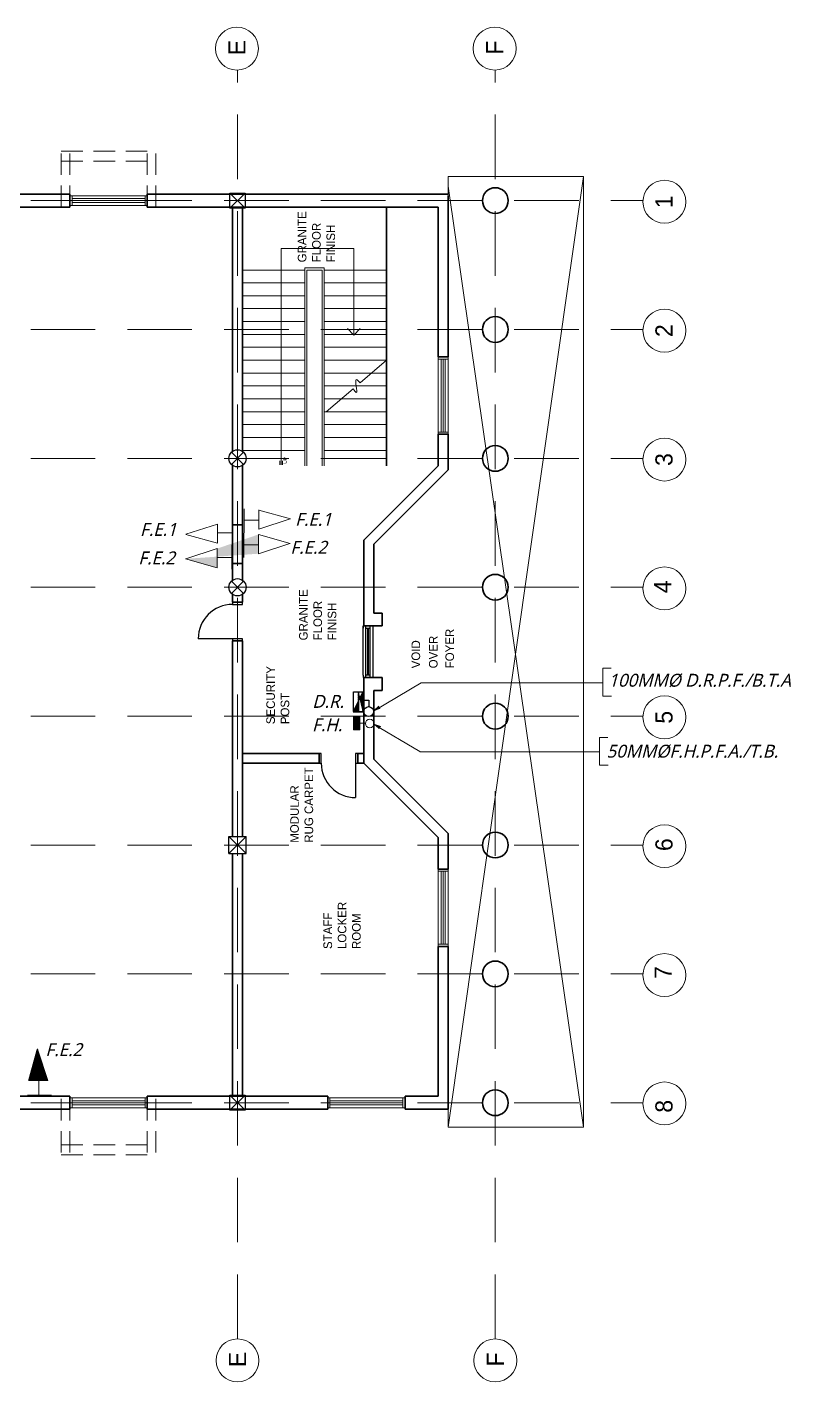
# Model space of a CAD drawing. Header units: millimetres. Extents: x -599088 to 175795, y -639251 to 31.
# Drawn here: x -271529 to -253754, y -127545 to -96008 of the extents above; entities that cross this region are included whole.
import ezdxf
from ezdxf.enums import TextEntityAlignment as Align

# ---------------------------------------------------------------- set-up
doc = ezdxf.new("R2010")
doc.units = ezdxf.units.MM
doc.header["$LTSCALE"] = 2
doc.header["$MEASUREMENT"] = 0
doc.linetypes.add('DASHED2', pattern=[0.375, 0.25, -0.125])
doc.layers.get('0').update_dxf_attribs({"lineweight": 5})
doc.layers.add('DOORS', color=8, linetype='Continuous')
for name, color, linetype, lineweight in [('GRID', 8, 'Continuous', 5), ('gridlines', 8, 'DASHED2', 5), ('Handrails', 8, 'Continuous', 5), ('Hatch', 8, 'Continuous', 5), ('LAYER1', 8, 'Continuous', 5), ('Layer2', 8, 'Continuous', 25), ('Layer4', 8, 'Continuous', 5), ('text', 8, 'Continuous', 5), ('TEXT3', 8, 'Continuous', 5), ('WALLS', 8, 'Continuous', 35), ('WIN-DOOR', 8, 'Continuous', 13), ('win_doors', 8, 'Continuous', 13), ('WINDOWS_DOORS', 8, 'Continuous', 5)]:
    doc.layers.add(name, color=color, linetype=linetype, lineweight=lineweight)
doc.styles.add('LUCY', font='')
doc.styles.add('STYLUS', font='stylu.ttf')
doc.styles.get('LUCY').set_extended_font_data('Lucida Sans', italic=True)
pattern_1 = [(45, (0, 0), (-0.08838834765, 0.08838834765), [])]

# ---------------------------------------------------------------- blocks, each defined once
blk = doc.blocks.new('Grid no')
at = {"layer": 'GRID'}
blk.add_circle((0, 500), 500, dxfattribs=at)
blk.add_attdef('GRNO', text='', height=400, dxfattribs=at).set_placement((0, 500), align=Align.MIDDLE_CENTER)
blk = doc.blocks.new('W1800')
at = {"layer": 'WIN-DOOR'}
for points in [[(0, 0), (230, 0), (230, -50), (0, -50)], [(0, -1800), (230, -1800), (230, -1750), (0, -1750)]]:
    blk.add_lwpolyline(points, close=True, dxfattribs=at)
at = {"layer": 'WINDOWS_DOORS'}
for p, q in [((0, -1800), (0, 0)), ((0, 0), (230, 0)), ((230, 0), (230, -1800)), ((69, -1750), (69, -50)), ((114, -50), (114, -1750)), ((161, -1750), (161, -50)), ((230, -1800), (0, -1800))]:
    blk.add_line(p, q, dxfattribs=at)
blk = doc.blocks.new('w1200')
for p, q in [((50, 230), (0, 230)), ((0, 165), (1200, 165)), ((0, 65), (1200, 65)), ((0, 0), (50, 0)), ((50, 230), (1200, 230)), ((50, 65), (50, 165)), ((50, 125), (1150, 125)), ((50, 105), (1150, 105)), ((50, 0), (1200, 0)), ((1200, 230), (1150, 230)), ((1150, 165), (1150, 65)), ((1150, 0), (1200, 0))]:
    blk.add_line(p, q)
blk = doc.blocks.new('d900l')
at = {"linetype": 'ByBlock'}
blk.add_line((50, 230), (50, 1030), dxfattribs=at)
for points in [[(0, 0), (50, 0), (50, 230), (0, 230)], [(850, 0), (900, 0), (900, 230), (850, 230)]]:
    blk.add_lwpolyline(points, close=True, dxfattribs=at)
blk.add_arc((50, 230), 800, 0, 90, dxfattribs=at)

msp = doc.modelspace()

# ---------------------------------------------------------------- hatches: boundary and pattern name
at = {"layer": 'TEXT3'}
h = msp.add_hatch(dxfattribs=at)
h.set_pattern_fill('ANSI31', color=4, style=0)
h.set_pattern_definition(pattern_1)
edge = h.paths.add_edge_path()
edge.add_line((-267839, -108386), (-267105, -108147))
edge.add_line((-267846, -108387), (-267105, -108591))
edge.add_line((-267105, -108595), (-267105, -108146))
edge.add_line((-266147, -107819), (-266147, -108267))
edge.add_line((-265406, -108026), (-266147, -107822))
edge.add_line((-265413, -108027), (-266147, -108266))
at = {"layer": 'TEXT3', "lineweight": 25}
h = msp.add_hatch(dxfattribs=at)
h.set_pattern_fill('ANSI31', color=4, style=0)
h.set_pattern_definition(pattern_1)
edge = h.paths.add_edge_path()
edge.add_line((-263937, -111480), (-263711, -111480))
edge.add_line((-263939, -111943), (-263712, -111943))
edge.add_line((-263820, -111480), (-263820, -111941))
edge.add_line((-263711, -111941), (-263711, -111480))
at = {"layer": 'TEXT3'}
h = msp.add_hatch(dxfattribs=at)
h.set_pattern_fill('ANSI31', color=4, style=0)
h.set_pattern_definition([(45, (0, -663.46871), (-0.08838834765, 0.08838834765), [])])
h.paths.add_polyline_path([(-263787, -112363), (-263935, -112363), (-263935, -112048), (-263787, -112048)])
h = msp.add_hatch(dxfattribs=at)
h.set_pattern_fill('ANSI31', color=4, style=0)
h.set_pattern_definition(pattern_1)
edge = h.paths.add_edge_path()
edge.add_line((-271289, -119791), (-271493, -120532))
edge.add_line((-271497, -120532), (-271048, -120532))
edge.add_line((-271288, -119798), (-271049, -120532))

# ---------------------------------------------------------------- linework, layer by layer
at = {"layer": 'DOORS', "color": 1}
for p, q in [((-263468, -111930), (-263341, -111816)), ((-263468, -112235), (-263307, -112292))]:
    msp.add_line(p, q, dxfattribs=at)
for points in [[(-263468, -111930), (-263341, -111816), (-263305, -111873)], [(-263468, -112235), (-263307, -112292), (-263339, -112350)]]:
    msp.add_solid(points, dxfattribs=at)
at = {"layer": 'gridlines', "ltscale": 3000}
for p, q in [((-266633, -126545), (-266633, -97008)), ((-260633, -126545), (-260633, -97008)), ((-293942, -100047), (-257196, -100047)), ((-293942, -103047), (-257196, -103047)), ((-293942, -106047), (-257196, -106047)), ((-293942, -109047), (-257196, -109047)), ((-293942, -112047), (-257196, -112047)), ((-293942, -115047), (-257196, -115047)), ((-293942, -118047), (-257196, -118047)), ((-293942, -121047), (-257196, -121047))]:
    msp.add_line(p, q, dxfattribs=at)
at = {"layer": 'Handrails'}
for p, q in [((-265068, -106222), (-265068, -101612)), ((-265068, -101612), (-264613, -101612)), ((-265018, -106222), (-265018, -101662)), ((-265018, -101662), (-264663, -101662)), ((-264663, -106222), (-264663, -101662)), ((-264613, -103462), (-264613, -101612)), ((-264613, -106222), (-264613, -103462)), ((-263779, -104286), (-263163, -103762)), ((-264573, -104962), (-263943, -104426))]:
    msp.add_line(p, q, dxfattribs=at)
msp.add_spline([(-263943, -104426), (-263868, -104514), (-263868, -104211), (-263779, -104286)], degree=3, dxfattribs=at)
at = {"layer": 'Hatch'}
for p, q in [((-263926, -101165), (-265616, -101165)), ((-265616, -106194), (-265616, -101165)), ((-263926, -103176), (-263926, -101165)), ((-263924, -103176), (-264074, -103026)), ((-263928, -103176), (-263778, -103026)), ((-265646, -106194), (-265646, -106104)), ((-265586, -106194), (-265586, -106104))]:
    msp.add_line(p, q, dxfattribs=at)
at = {"layer": 'LAYER1'}
for p, q in [((-261733, -99482), (-258583, -99482)), ((-261733, -99932), (-261733, -99482)), ((-261733, -121612), (-258583, -99482)), ((-258583, -121612), (-258583, -99482)), ((-266808, -99872), (-266458, -100222)), ((-266458, -99872), (-266808, -100222)), ((-258583, -121612), (-261733, -99707)), ((-266518, -101662), (-265068, -101662)), ((-264613, -101662), (-263163, -101662)), ((-266518, -101962), (-265068, -101962)), ((-264613, -101962), (-263163, -101962)), ((-266518, -102262), (-265068, -102262)), ((-264613, -102262), (-263163, -102262)), ((-266518, -102562), (-265068, -102562)), ((-264613, -102562), (-263163, -102562)), ((-266518, -102862), (-265068, -102862)), ((-264613, -102862), (-263163, -102862)), ((-266518, -103162), (-265068, -103162)), ((-264613, -103162), (-263163, -103162)), ((-266518, -103462), (-265068, -103462)), ((-264613, -103462), (-263163, -103462)), ((-266518, -103762), (-265068, -103762)), ((-266518, -104062), (-265068, -104062)), ((-264613, -103762), (-263163, -103762)), ((-264613, -104062), (-263516, -104062)), ((-263516, -104062), (-263163, -104062)), ((-266518, -104362), (-265068, -104362)), ((-264613, -104362), (-263872, -104362)), ((-263872, -104362), (-263163, -104362)), ((-266518, -104662), (-265068, -104662)), ((-264613, -104662), (-264221, -104662)), ((-264221, -104662), (-263163, -104662)), ((-266518, -104962), (-265068, -104962)), ((-264613, -104962), (-263163, -104962)), ((-266518, -105262), (-265068, -105262)), ((-264613, -105262), (-263163, -105262)), ((-266518, -105562), (-265068, -105562)), ((-264613, -105562), (-263163, -105562)), ((-266774, -105906), (-266492, -106189)), ((-266492, -105906), (-266774, -106189)), ((-266518, -105862), (-265068, -105862)), ((-264613, -105862), (-263163, -105862)), ((-266774, -108906), (-266492, -109189)), ((-266492, -108906), (-266774, -109189)), ((-266833, -114847), (-266433, -115247)), ((-266833, -115247), (-266433, -114847)), ((-266808, -120872), (-266458, -121222)), ((-266458, -120872), (-266808, -121222)), ((-261733, -121612), (-261733, -121162)), ((-261733, -121612), (-258583, -121612))]:
    msp.add_line(p, q, dxfattribs=at)
at = {"layer": 'Layer2'}
for p, q in [((-266833, -114847), (-266433, -114847)), ((-266833, -115247), (-266833, -114847)), ((-266433, -115247), (-266433, -114847)), ((-266833, -115247), (-266433, -115247))]:
    msp.add_line(p, q, dxfattribs=at)
for points in [[(-266458, -99872), (-266458, -100222), (-266808, -100222), (-266808, -99872)], [(-266458, -120872), (-266458, -121222), (-266808, -121222), (-266808, -120872)]]:
    msp.add_lwpolyline(points, close=True, dxfattribs=at)
for centre in [(-266633, -106047), (-266633, -109047)]:
    msp.add_circle(centre, 200, dxfattribs=at)
at = {"layer": 'Layer4', "linetype": 'DASHED2', "ltscale": 1000}
for p, q in [((-270733, -98897), (-268533, -98897)), ((-270733, -100197), (-270733, -98897)), ((-270533, -100197), (-270533, -98897)), ((-268733, -100197), (-268733, -98897)), ((-268533, -100197), (-268533, -98897)), ((-270733, -99127), (-268533, -99127)), ((-270733, -120957), (-270733, -122257)), ((-270533, -120957), (-270533, -122257)), ((-268733, -120957), (-268733, -122257)), ((-268533, -120957), (-268533, -122257)), ((-270733, -122027), (-268533, -122027)), ((-270733, -122257), (-268533, -122257))]:
    msp.add_line(p, q, dxfattribs=at)
at = {"layer": 'TEXT3', "color": 4}
for p, q in [((-266481, -107220), (-266481, -107780)), ((-266757, -108051), (-266757, -107491)), ((-266481, -107488), (-266140, -107488)), ((-266140, -107247), (-266140, -107696)), ((-265399, -107455), (-266140, -107251)), ((-265406, -107456), (-266140, -107695)), ((-267839, -107816), (-267098, -108020)), ((-267832, -107815), (-267098, -107576)), ((-267098, -108023), (-267098, -107575)), ((-266757, -107783), (-267098, -107783)), ((-266488, -107791), (-266488, -108351)), ((-266147, -107819), (-266147, -108267)), ((-265406, -108026), (-266147, -107822)), ((-267839, -108386), (-267105, -108147)), ((-267105, -108595), (-267105, -108146)), ((-266764, -108622), (-266764, -108062)), ((-266488, -108059), (-266147, -108059)), ((-265413, -108027), (-266147, -108266)), ((-267846, -108387), (-267105, -108591)), ((-266764, -108354), (-267105, -108354)), ((-263935, -112363), (-263935, -112048)), ((-263787, -112048), (-263935, -112048)), ((-263787, -112363), (-263787, -112048)), ((-263657, -112212), (-263787, -112212)), ((-263787, -112363), (-263935, -112363)), ((-271289, -119791), (-271493, -120532)), ((-271288, -119798), (-271049, -120532)), ((-271497, -120532), (-271048, -120532)), ((-271256, -120873), (-271256, -120532)), ((-271524, -120873), (-270964, -120873))]:
    msp.add_line(p, q, dxfattribs=at)
at = {"layer": 'TEXT3', "color": 1}
for p, q in [((-257936, -110933), (-258128, -110933)), ((-258128, -110933), (-258128, -111581)), ((-263468, -111930), (-262359, -111275)), ((-262344, -111270), (-258128, -111270)), ((-258128, -111581), (-257926, -111581)), ((-263468, -112235), (-262388, -112874)), ((-258017, -112541), (-258209, -112541)), ((-258209, -112541), (-258209, -113188)), ((-262372, -112878), (-258209, -112878)), ((-258209, -113188), (-258008, -113188))]:
    msp.add_line(p, q, dxfattribs=at)
at = {"layer": 'TEXT3', "color": 4, "lineweight": 25}
for p, q in [((-263711, -111677), (-263578, -111677)), ((-263578, -111677), (-263578, -111819))]:
    msp.add_line(p, q, dxfattribs=at)
at = {"layer": 'TEXT3', "color": 4}
msp.add_circle((-263557, -112217), 100, dxfattribs=at)
at = {"layer": 'TEXT3', "color": 1}
for centre, start, end in [((-262344, -111300), 90, 120.5881), ((-262372, -112848), 239.4119, 270)]:
    msp.add_arc(centre, 30, start, end, dxfattribs=at)
at = {"layer": 'WALLS'}
for p, q in [((-274733, -99897), (-270533, -99897)), ((-270533, -100197), (-270533, -99897)), ((-268733, -100197), (-268733, -99897)), ((-268733, -99897), (-261733, -99897)), ((-261733, -103687), (-261733, -99932)), ((-274733, -100197), (-270533, -100197)), ((-268733, -100197), (-261963, -100197)), ((-266748, -105884), (-266748, -100222)), ((-266518, -105884), (-266518, -100222)), ((-266518, -105884), (-266518, -100222)), ((-263163, -106222), (-263163, -100197)), ((-261963, -103687), (-261963, -100197)), ((-261963, -103687), (-261733, -103687)), ((-261963, -106222), (-261963, -105487)), ((-261963, -105487), (-261733, -105487)), ((-261733, -106317), (-261733, -105487)), ((-266748, -108884), (-266748, -106211)), ((-266518, -106222), (-266518, -106211)), ((-266518, -108884), (-266518, -106211)), ((-263693, -107952), (-261963, -106222)), ((-263463, -108047), (-261733, -106317)), ((-266748, -107162), (-266748, -107597)), ((-266518, -107162), (-266518, -106932)), ((-266518, -107162), (-266518, -107597)), ((-266748, -107597), (-266518, -107597)), ((-263693, -109947), (-263693, -107952)), ((-263463, -109647), (-263463, -108047)), ((-266748, -108497), (-266518, -108497)), ((-266748, -108497), (-266748, -108884)), ((-266518, -108497), (-266518, -108884)), ((-266748, -109397), (-266748, -109211)), ((-266518, -109397), (-266748, -109397)), ((-266518, -109397), (-266518, -109211)), ((-263463, -109647), (-263263, -109647)), ((-263263, -109947), (-263263, -109647)), ((-263693, -109947), (-263263, -109947)), ((-266518, -110297), (-266748, -110297)), ((-266748, -114847), (-266748, -110297)), ((-266518, -114847), (-266518, -110297)), ((-263693, -111147), (-263263, -111147)), ((-263693, -113143), (-263693, -111147)), ((-263263, -111447), (-263263, -111147)), ((-263463, -113047), (-263463, -111447)), ((-263463, -111447), (-263263, -111447)), ((-266518, -112913), (-264733, -112913)), ((-266518, -113143), (-264733, -113143)), ((-264733, -112913), (-264733, -113143)), ((-263833, -112913), (-263833, -113143)), ((-263833, -112913), (-263693, -112913)), ((-263693, -113143), (-263833, -113143)), ((-263833, -113143), (-263693, -113143)), ((-263693, -113143), (-261963, -114873)), ((-263463, -113047), (-261733, -114777)), ((-261733, -115607), (-261733, -114777)), ((-261963, -115607), (-261963, -114873)), ((-266748, -120872), (-266748, -115247)), ((-266518, -120872), (-266518, -115247)), ((-261963, -115607), (-261733, -115607)), ((-261963, -120897), (-261963, -117407)), ((-261963, -117407), (-261733, -117407)), ((-261733, -121197), (-261733, -117407)), ((-274733, -120897), (-270533, -120897)), ((-270533, -121197), (-270533, -120897)), ((-268733, -121197), (-268733, -120897)), ((-268733, -120897), (-264533, -120897)), ((-264533, -121197), (-264533, -120897)), ((-262733, -121197), (-262733, -120897)), ((-262733, -120897), (-261963, -120897)), ((-274733, -121197), (-270533, -121197)), ((-268733, -121197), (-264533, -121197)), ((-262733, -121197), (-261733, -121197))]:
    msp.add_line(p, q, dxfattribs=at)
at = {"layer": 'WALLS', "color": 4, "lineweight": 25}
for p, q in [((-263937, -111941), (-263937, -111480)), ((-263937, -111480), (-263711, -111480)), ((-263820, -111480), (-263820, -111941)), ((-263711, -111941), (-263711, -111480)), ((-263939, -111943), (-263712, -111943))]:
    msp.add_line(p, q, dxfattribs=at)
at = {"layer": 'WALLS'}
for centre in [(-260633, -100047), (-260633, -103047), (-260633, -106047), (-260633, -109047), (-260633, -112047), (-260633, -115047), (-260633, -118047), (-260633, -121047)]:
    msp.add_circle(centre, 300, dxfattribs=at)
at = {"layer": 'WALLS', "color": 4, "lineweight": 25}
msp.add_circle((-263582, -111941), 115, dxfattribs=at)

# ---------------------------------------------------------------- block references
at = {"layer": 'Hatch'}
ref = msp.add_blockref('Grid no', (-266147, -96508), dxfattribs=dict(at, xscale=-1, rotation=89.99999999999999))
ref.add_attrib('GRNO', 'E', dxfattribs={"layer": 'GRID', "height": 400, "rotation": 90, "style": 'STYLUS'}).set_placement((-266647, -96486), align=Align.MIDDLE_CENTER)
ref = msp.add_blockref('Grid no', (-260147, -96508), dxfattribs=dict(at, xscale=-1, rotation=89.99999999999999))
ref.add_attrib('GRNO', 'F', dxfattribs={"layer": 'GRID', "height": 400, "rotation": 90, "style": 'STYLUS'}).set_placement((-260647, -96486), align=Align.MIDDLE_CENTER)
ref = msp.add_blockref('Grid no', (-257197, -100074), dxfattribs=dict(at, rotation=270))
ref.add_attrib('GRNO', '1', dxfattribs={"layer": 'GRID', "height": 400, "rotation": 90, "style": 'STYLUS'}).set_placement((-256708, -100074), align=Align.MIDDLE_CENTER)
ref = msp.add_blockref('Grid no', (-257197, -103074), dxfattribs=dict(at, rotation=270))
ref.add_attrib('GRNO', '2', dxfattribs={"layer": 'GRID', "height": 400, "rotation": 90, "style": 'STYLUS'}).set_placement((-256708, -103074), align=Align.MIDDLE_CENTER)
ref = msp.add_blockref('Grid no', (-257197, -106074), dxfattribs=dict(at, rotation=270))
ref.add_attrib('GRNO', '3', dxfattribs={"layer": 'GRID', "height": 400, "rotation": 90, "style": 'STYLUS'}).set_placement((-256708, -106074), align=Align.MIDDLE_CENTER)
ref = msp.add_blockref('Grid no', (-257197, -109074), dxfattribs=dict(at, rotation=270))
ref.add_attrib('GRNO', '4', dxfattribs={"layer": 'GRID', "height": 400, "rotation": 90, "style": 'STYLUS'}).set_placement((-256739, -109038), align=Align.MIDDLE_CENTER)
ref = msp.add_blockref('Grid no', (-257197, -112074), dxfattribs=dict(at, rotation=270))
ref.add_attrib('GRNO', '5', dxfattribs={"layer": 'GRID', "height": 400, "rotation": 90, "style": 'STYLUS'}).set_placement((-256708, -112074), align=Align.MIDDLE_CENTER)
ref = msp.add_blockref('Grid no', (-257197, -115074), dxfattribs=dict(at, rotation=270))
ref.add_attrib('GRNO', '6', dxfattribs={"layer": 'GRID', "height": 400, "rotation": 90, "style": 'STYLUS'}).set_placement((-256708, -115039), align=Align.MIDDLE_CENTER)
ref = msp.add_blockref('Grid no', (-257197, -118074), dxfattribs=dict(at, rotation=270))
ref.add_attrib('GRNO', '7', dxfattribs={"layer": 'GRID', "height": 400, "rotation": 90, "style": 'STYLUS'}).set_placement((-256728, -118016), align=Align.MIDDLE_CENTER)
ref = msp.add_blockref('Grid no', (-257197, -121063), dxfattribs=dict(at, rotation=270))
ref.add_attrib('GRNO', '8', dxfattribs={"layer": 'GRID', "height": 400, "rotation": 90, "style": 'STYLUS'}).set_placement((-256708, -121129), align=Align.MIDDLE_CENTER)
ref = msp.add_blockref('Grid no', (-266133, -127045), dxfattribs=dict(at, xscale=-1, rotation=89.99999999999999))
ref.add_attrib('GRNO', 'E', dxfattribs={"layer": 'GRID', "height": 400, "rotation": 90, "style": 'STYLUS'}).set_placement((-266633, -127023), align=Align.MIDDLE_CENTER)
ref = msp.add_blockref('Grid no', (-260133, -127045), dxfattribs=dict(at, xscale=-1, rotation=89.99999999999999))
ref.add_attrib('GRNO', 'F', dxfattribs={"layer": 'GRID', "height": 400, "rotation": 90, "style": 'STYLUS'}).set_placement((-260633, -127023), align=Align.MIDDLE_CENTER)
at = {"layer": 'Layer2'}
for name, p, rotation in [('d900l', (-266518, -110297), 89.99999999998326), ('w1200', (-263478, -111147), 89.99999999999999), ('d900l', (-263833, -112913), 180)]:
    msp.add_blockref(name, p, dxfattribs=dict(at, rotation=rotation))
at = {"layer": 'win_doors'}
for p, rotation in [((-270533, -100162), 89.99999999999999), ((-261733, -105487), 180), ((-261733, -117407), 180), ((-270533, -121162), 89.99999999999999), ((-264533, -121162), 89.99999999999999)]:
    msp.add_blockref('W1800', p, dxfattribs=dict(at, rotation=rotation))

# ---------------------------------------------------------------- texts
at = {"layer": 'text', "char_height": 200, "width": 1801, "attachment_point": 7, "rotation": 90, "style": 'STYLUS'}
for s, insert in [('GRANITE FLOOR FINISH', (-264360, -101484)), ('GRANITE FLOOR FINISH', (-264330, -110284)), ('SECURITY POST', (-265426, -112234)), ('MODULAR RUG CARPET', (-264870, -114994)), ('STAFF LOCKER ROOM', (-263763, -117469))]:
    msp.add_mtext(s, dxfattribs=dict(at, insert=insert))
at = {"layer": 'text', "rotation": 90}
for s, insert, char_height, width, attachment_point in [('{\\fStylus BT|b0|i0|c0|p34;UP}', (-265565, -106170), 80, 68, 1), ('{\\fStylus BT|b0|i0|c0|p34;FOYER }', (-261591, -110934), 200, 1522.63, 7), ('{\\fStylus BT|b0|i0|c0|p34;VOID}', (-262380, -110934), 200, 1523, 7), ('{\\fStylus BT|b0|i0|c0|p34;OVER }', (-261974, -110934), 200, 1523, 7)]:
    msp.add_mtext(s, dxfattribs=dict(at, insert=insert, char_height=char_height, width=width, attachment_point=attachment_point))
at = {"layer": 'TEXT3', "color": 1, "char_height": 300, "width": 15498, "attachment_point": 1, "style": 'LUCY'}
for s, insert in [('F.E.1', (-265292, -107316)), ('F.E.1', (-268902, -107550)), ('F.E.2', (-265404, -107967)), ('F.E.2', (-268942, -108213)), ('100MM%%c D.R.P.F./B.T.A', (-258002, -111062)), ('D.R.', (-264894, -111555)), ('F.H.', (-264898, -112098)), ('50MM%%cF.H.P.F.A./T.B.', (-258044, -112713)), ('F.E.2', (-271104, -119660))]:
    msp.add_mtext(s, dxfattribs=dict(at, insert=insert))

doc.saveas('drawing.dxf')
